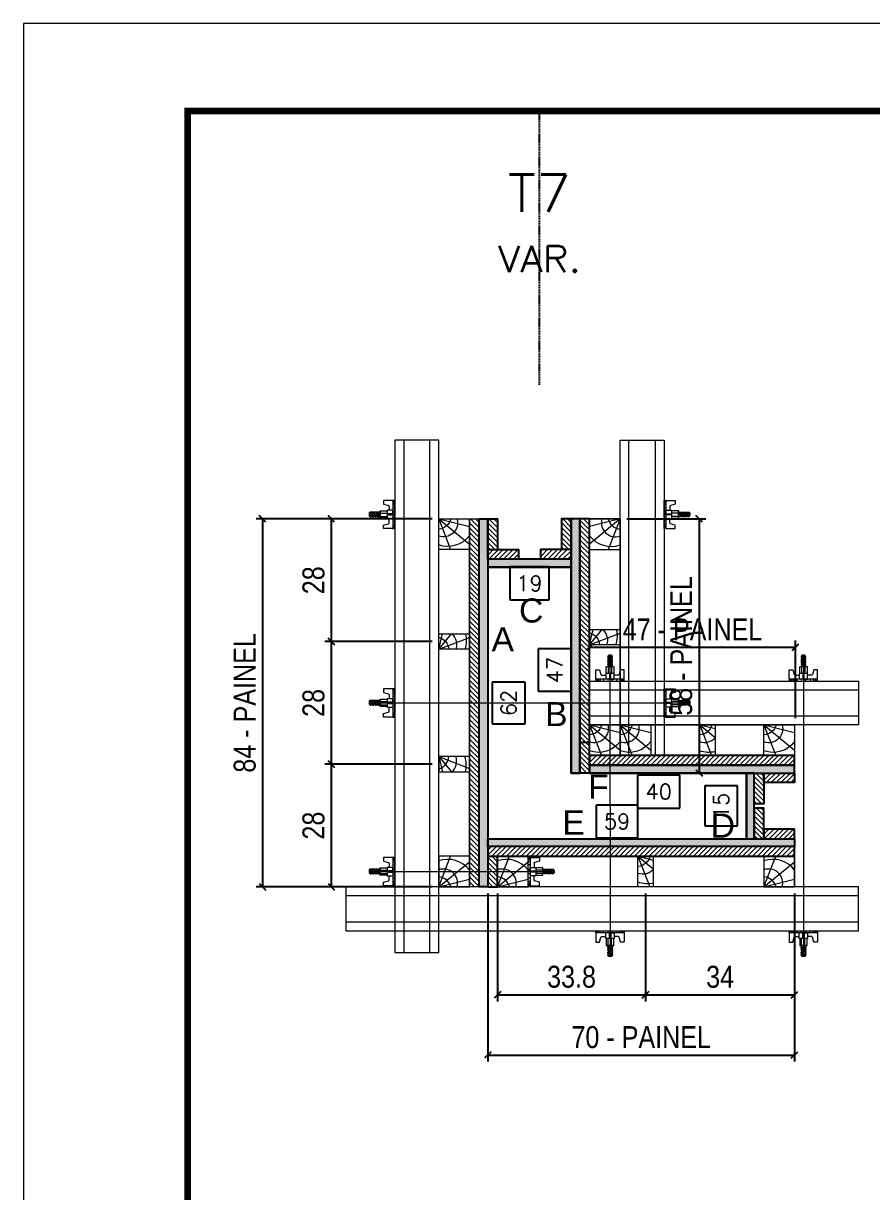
# Model space of a CAD drawing. Extents: x 14400 to 27878, y -21631 to 6985.
# Drawn here: x 15998 to 16386, y -8481 to -7947 of the extents above; entities that cross this region are included whole.
import ezdxf
from ezdxf.enums import TextEntityAlignment as Align

# ---------------------------------------------------------------- set-up
doc = ezdxf.new("R2010")
doc.units = 0
doc.linetypes.add('DASHED', pattern=[0.75, 0.5, -0.25])
doc.linetypes.add('HIDDEN', pattern=[0.375, 0.25, -0.125])
for name, color, linetype in [('CHAPA', 1, 'Continuous'), ('COTA', 241, 'Continuous'), ('MEIO_PONT', 93, 'Continuous'), ('Painéis', 200, 'Continuous'), ('SARRAFO', 251, 'Continuous'), ('Texto de Titulo', 7, 'Continuous'), ('Texto Qtd Sarr', 242, 'Continuous'), ('TEXTO_GERAL', 7, 'Continuous')]:
    doc.layers.add(name, color=color, linetype=linetype)
for name, color, linetype, lineweight in [('Folhas', 255, 'Continuous', 9), ('Hachura', 251, 'Continuous', 9), ('Madeira', 126, 'Continuous', 18), ('Perfil Metálico', 224, 'Continuous', 18), ('SARRAFO DE PRESSAO', 251, 'DASHED', 9), ('Texto Seção', 7, 'Continuous', 15)]:
    doc.layers.add(name, color=color, linetype=linetype, lineweight=lineweight)
doc.styles.add('ARIAL', font='arial.ttf')
doc.styles.add('COTA TECNICA 2X', font='techl___.ttf', dxfattribs={"height": 10})
doc.styles.add('ROMANS', font='romans.shx')
doc.dimstyles.new('SECAO PILAR', dxfattribs={"dimtxt": 10, "dimasz": 3, "dimexe": 3, "dimexo": 3, "dimgap": 3, "dimtad": 1, "dimdec": 1, "dimlfac": 0.5, "dimzin": 12, "dimdsep": 46, "dimtxsty": 'COTA TECNICA 2X', "dimblk1": 'OBLIQUE', "dimblk2": 'OBLIQUE', "dimsah": 1, "dimcen": 0.9, "dimclrd": 256, "dimclre": 256, "dimclrt": 256, "dimadec": 1, "dimazin": 3, "dimtfac": 1, "dimtdec": 1, "dimtmove": 0, "dimatfit": 3, "dimfxl": 1, "dimtolj": 1, "dimtzin": 12, "dimarcsym": 0})
doc.dimstyles.new('SECÇÃO 2', dxfattribs={"dimtxt": 7, "dimasz": 6, "dimexe": 0.18, "dimexo": 2, "dimgap": -4, "dimtad": 3, "dimdec": 1, "dimlfac": 0.5, "dimzin": 12, "dimdsep": 46, "dimtxsty": 'ROMANS', "dimblk": 'ARCHTICK', "dimcen": 0.09, "dimse1": 1, "dimse2": 1, "dimsd1": 1, "dimsd2": 1, "dimclrd": 180, "dimclre": 5, "dimclrt": 1, "dimadec": 0, "dimazin": 3, "dimtfac": 1, "dimtdec": 1, "dimtofl": 0, "dimtmove": 0, "dimatfit": 3, "dimldrblk": 'ARCHTICK', "dimfxl": 1, "dimtolj": 1, "dimtzin": 0, "dimarcsym": 0})
pattern_1 = [(315, (39058.3248, -17455.7279), (1.12253202, 1.12253202), [])]
pattern_2 = [(45, (25619.8684, 14578.0321), (-1.12253202, 1.12253202), [])]
pattern_3 = [(225, (6902.9648, -31115.1842), (1.12253202, -1.12253202), [])]
pattern_4 = [(135, (-6858.4915, 922.1758), (-1.12253202, -1.12253202), [])]
pattern_5 = [(315, (39049.9248, -17455.7279), (1.12253202, 1.12253202), [])]

# ---------------------------------------------------------------- blocks, each defined once
blk = doc.blocks.new('9999999999')
at = {"layer": 'Folhas'}
blk.add_lwpolyline([(98138.98, 34190.21), (99623.98, 34190.21), (99623.98, 35240.21), (98138.98, 35240.21)], close=True, dxfattribs=at)
at = {"layer": 'Folhas', "color": 30, "const_width": 3}
blk.add_lwpolyline([(98213.98, 34230.21), (99583.98, 34230.21), (99583.98, 35200.21), (98213.98, 35200.21)], close=True, dxfattribs=at)
blk = doc.blocks.new('PONTALETE')
at = {"layer": 'Madeira'}
for q in [(2.71, 7), (7, 5.76), (7, 1.74)]:
    blk.add_line((0, 0), q, dxfattribs=at)
blk.add_lwpolyline([(0, 0), (7, 0), (7, 7), (0, 7)], close=True, dxfattribs=at)
for centre, radius, start, end in [((2.04, 0.06), 6.23, 37.2818, 109.0913), ((1.09, 0.9), 3.19, 343.603, 109.9847), ((-0.21, -0.78), 3.09, 14.6322, 86.0383)]:
    blk.add_arc(centre, radius, start, end, dxfattribs=at)
blk = doc.blocks.new('*D2546')
at = {"layer": 'COTA', "color": 180, "lineweight": -2, "transparency": 16777216}
for p, q in [((16227.4, -8247.48), (16212.4, -8247.48)), ((16212.4, -8247.48), (16212.4, -8266.48)), ((16227.4, -8266.48), (16227.4, -8247.48)), ((16212.4, -8266.48), (16227.4, -8266.48))]:
    blk.add_line(p, q, dxfattribs=at)
at = {"layer": 'Defpoints', "color": 0, "transparency": 16777216}
for p in [(16210.42, -8194.98), (16210.42, -8318.98), (16231.4, -8318.98)]:
    blk.add_point(p, dxfattribs=at)
at = {"layer": 'COTA', "color": 1, "transparency": 16777216, "insert": (16219.9, -8256.98), "char_height": 7, "attachment_point": 5, "rotation": 90, "style": 'ROMANS'}
blk.add_mtext('\\A1;62', dxfattribs=at)
blk = doc.blocks.new('_ArchTick')
at = {"color": 0, "linetype": 'ByBlock', "const_width": 0.15}
blk.add_lwpolyline([(-0.5, -0.5), (0.5, 0.5)], dxfattribs=at)
blk = doc.blocks.new('*D2547')
at = {"layer": 'COTA', "color": 180, "lineweight": -2, "transparency": 16777216}
for p, q in [((16278.92, -8303.58), (16259.92, -8303.58)), ((16259.92, -8303.58), (16259.92, -8318.58)), ((16278.92, -8318.58), (16278.92, -8303.58)), ((16259.92, -8318.58), (16278.92, -8318.58))]:
    blk.add_line(p, q, dxfattribs=at)
at = {"layer": 'Defpoints', "color": 0, "transparency": 16777216}
for p in [(16210.42, -8318.98), (16328.42, -8318.98), (16328.42, -8322.58)]:
    blk.add_point(p, dxfattribs=at)
at = {"layer": 'COTA', "color": 1, "transparency": 16777216, "insert": (16269.42, -8311.08), "char_height": 7, "attachment_point": 5, "style": 'ROMANS'}
blk.add_mtext('\\A1;59', dxfattribs=at)
blk = doc.blocks.new('*D2548')
at = {"layer": 'COTA', "color": 180, "lineweight": -2, "transparency": 16777216}
for p, q in [((16298.08, -8289.97), (16278.75, -8289.97)), ((16278.75, -8289.97), (16278.75, -8304.97)), ((16298.08, -8304.97), (16298.08, -8289.97)), ((16278.75, -8304.97), (16298.08, -8304.97))]:
    blk.add_line(p, q, dxfattribs=at)
at = {"layer": 'Defpoints', "color": 0, "transparency": 16777216}
for p in [(16248.42, -8288.98), (16328.42, -8288.98), (16328.42, -8308.97)]:
    blk.add_point(p, dxfattribs=at)
at = {"layer": 'COTA', "color": 1, "transparency": 16777216, "insert": (16288.42, -8297.47), "char_height": 7, "attachment_point": 5, "style": 'ROMANS'}
blk.add_mtext('\\A1;40', dxfattribs=at)
blk = doc.blocks.new('*D2549')
at = {"layer": 'COTA', "color": 180, "lineweight": -2, "transparency": 16777216}
for p, q in [((16248.42, -8232.31), (16233.42, -8232.31)), ((16233.42, -8232.31), (16233.42, -8251.65)), ((16248.42, -8251.65), (16248.42, -8232.31)), ((16233.42, -8251.65), (16248.42, -8251.65))]:
    blk.add_line(p, q, dxfattribs=at)
at = {"layer": 'Defpoints', "color": 0, "transparency": 16777216}
for p in [(16248.42, -8194.98), (16248.42, -8288.98), (16252.42, -8288.98)]:
    blk.add_point(p, dxfattribs=at)
at = {"layer": 'COTA', "color": 1, "transparency": 16777216, "insert": (16240.92, -8241.98), "char_height": 7, "attachment_point": 5, "rotation": 90, "style": 'ROMANS'}
blk.add_mtext('\\A1;47', dxfattribs=at)
blk = doc.blocks.new('*D2550')
at = {"layer": 'COTA', "color": 180, "lineweight": -2, "transparency": 16777216}
for p, q in [((16324.42, -8294.81), (16309.42, -8294.81)), ((16309.42, -8294.81), (16309.42, -8313.15)), ((16324.42, -8313.15), (16324.42, -8294.81)), ((16309.42, -8313.15), (16324.42, -8313.15))]:
    blk.add_line(p, q, dxfattribs=at)
at = {"layer": 'Defpoints', "color": 0, "transparency": 16777216}
for p in [(16328.42, -8288.98), (16328.42, -8288.98), (16328.42, -8318.98)]:
    blk.add_point(p, dxfattribs=at)
at = {"layer": 'COTA', "color": 1, "transparency": 16777216, "insert": (16316.92, -8303.98), "char_height": 7, "attachment_point": 5, "rotation": 90, "style": 'ROMANS'}
blk.add_mtext('\\A1;15', dxfattribs=at)
blk = doc.blocks.new('*D2551')
at = {"layer": 'COTA', "color": 180, "lineweight": -2, "transparency": 16777216}
for p, q in [((16238.42, -8194.9), (16220.42, -8194.9)), ((16220.42, -8194.9), (16220.42, -8209.9)), ((16238.42, -8209.9), (16238.42, -8194.9)), ((16220.42, -8209.9), (16238.42, -8209.9))]:
    blk.add_line(p, q, dxfattribs=at)
at = {"layer": 'Defpoints', "color": 0, "transparency": 16777216}
for p in [(16210.42, -8194.98), (16248.42, -8194.98), (16210.42, -8213.9)]:
    blk.add_point(p, dxfattribs=at)
at = {"layer": 'COTA', "color": 1, "transparency": 16777216, "insert": (16229.42, -8202.4), "char_height": 7, "attachment_point": 5, "style": 'ROMANS'}
blk.add_mtext('\\A1;19', dxfattribs=at)
blk = doc.blocks.new('C')
at = {"layer": 'Hachura', "color": 0}
for p, q in [((0, 3.22), (0, -3.22)), ((0.45, 3.22), (0, 3.22)), ((0.46, 3.16), (0, 3.16)), ((0.46, 3.05), (0, 3.05)), ((0.46, 2.88), (0, 2.88)), ((0, 2.75), (0, -1.16)), ((0.45, -3.23), (0.45, 3.22)), ((0.45, 3.22), (2.58, 3.22)), ((2.58, 3.22), (2.58, 2.39)), ((0.46, 2.65), (0, 2.65)), ((0.46, 2.23), (0, 2.23)), ((0.46, 1.51), (0, 1.51)), ((0.39, 0.49), (0.17, 0.49)), ((1.74, 0.97), (0.45, 0.97)), ((1.45, 0.1), (0.45, 0.1)), ((1.35, 1.94), (1.35, 0.96)), ((2.58, 2.39), (1.47, 2.09)), ((1.74, -0.97), (1.74, 0.97)), ((1.74, 0.97), (1.74, 0.84)), ((1.74, 0.97), (1.74, 0.84)), ((1.74, 0.84), (3.35, 0.84)), ((3.35, 0.45), (1.74, 0.45)), ((3.32, 0.84), (3.32, -0.84)), ((3.35, 0.84), (3.35, -0.84)), ((3.68, 0.45), (3.35, 0.45)), ((3.84, -0.52), (3.35, 0.45)), ((3.35, 0.06), (3.67, -0.57)), ((3.68, 0.45), (4.16, -0.52)), ((3.72, 0.5), (4.25, -0.57)), ((4.37, -0.55), (3.83, 0.53)), ((4.15, 0.45), (3.93, 0.45)), ((4.42, -0.52), (3.93, 0.45)), ((4.15, 0.45), (4.26, 0.45)), ((4.26, 0.45), (4.74, -0.52)), ((4.3, 0.5), (4.83, -0.57)), ((4.95, -0.55), (4.41, 0.53)), ((4.51, 0.45), (4.84, 0.45)), ((5, -0.52), (4.51, 0.45)), ((4.84, 0.45), (5.32, -0.52)), ((4.88, 0.5), (5.41, -0.57)), ((5.53, -0.55), (4.99, 0.53)), ((5.58, -0.52), (5.09, 0.45)), ((5.42, 0.45), (5.09, 0.45)), ((5.58, -0.52), (5.09, 0.45)), ((5.42, 0.45), (5.74, -0.19)), ((5.46, 0.5), (5.74, -0.07)), ((5.74, 0.19), (5.57, 0.53)), ((5.74, 0.32), (5.68, 0.45)), ((5.68, 0.45), (5.74, 0.45)), ((5.74, 0.45), (5.9, 0.29)), ((5.74, 0.45), (5.74, -0.52)), ((5.9, -0.36), (5.9, 0.29)), ((0.45, 0), (0, 0)), ((0.46, -1.52), (0, -1.52)), ((0.46, -2.23), (0, -2.23)), ((0.46, -2.65), (0, -2.65)), ((0.08, -0.48), (0.29, -0.48)), ((0.29, -0.48), (0.4, -0.48)), ((0.45, 0), (0.45, -0.97)), ((0.45, -0.16), (1.45, -0.16)), ((0.45, -0.65), (0.45, -0.32)), ((0.45, -3.23), (0.45, -0.65)), ((0.45, -0.97), (1.74, -0.97)), ((1.35, -1.94), (1.35, -0.97)), ((2.58, -2.39), (1.47, -2.1)), ((3.35, -0.32), (1.74, -0.32)), ((3.35, -0.84), (1.74, -0.84)), ((2.58, -3.23), (2.58, -2.39)), ((3.35, -0.07), (3.58, -0.52)), ((3.35, -0.52), (3.58, -0.52)), ((3.84, -0.52), (4.16, -0.52)), ((4.42, -0.52), (4.74, -0.52)), ((4.63, -0.52), (4.74, -0.52)), ((5, -0.52), (5.32, -0.52)), ((5.58, -0.52), (5.74, -0.52)), ((5.74, -0.52), (5.9, -0.36)), ((5.74, -0.52), (5.74, -0.52)), ((0.46, -2.88), (0, -2.88)), ((0.46, -3.05), (0, -3.05)), ((0.46, -3.16), (0, -3.16)), ((0, -3.22), (2.57, -3.22))]:
    blk.add_line(p, q, dxfattribs=at)
for centre, radius, start, end in [((1.52, 1.94), 0.161, 104.7436, 180), ((1.44, -0.03), 0.129, 272.695, 87.305), ((3.81, 0.39), 0.143, 25.5688, 154.4312), ((4.39, 0.39), 0.143, 25.5688, 154.4312), ((4.97, 0.39), 0.143, 25.5688, 154.4312), ((5.55, 0.39), 0.143, 25.5688, 154.4312), ((0.17, -0.37), 0.174, 221.744, 317.8592), ((1.52, -1.94), 0.161, 180, 255.2564), ((3.71, -0.4), 0.174, 222.1408, 318.256), ((4.29, -0.4), 0.174, 222.1408, 318.256), ((4.87, -0.4), 0.174, 222.1408, 318.256), ((5.45, -0.4), 0.174, 222.1408, 318.256), ((5.61, -0.4), 0.174, 317.8592, 318.256)]:
    blk.add_arc(centre, radius, start, end, dxfattribs=at)
blk = doc.blocks.new('titulo1')
at = {"layer": 'Defpoints', "color": 252, "linetype": 'HIDDEN', "ltscale": 2}
blk.add_line((0, 0), (0, 125), dxfattribs=at)
at = {"layer": 'Defpoints', "style": 'ROMANS', "oblique": 15}
blk.add_attdef('FOLHA', text='', height=10, dxfattribs=at).set_placement((0, 15.58), align=Align.MIDDLE_CENTER)
at = {"layer": 'Texto Qtd Sarr', "color": 3, "style": 'ROMANS', "oblique": 15}
for tag, height, p in [('TITULO', 17, (0, 71.45)), ('SEÇÃO', 12, (0, 41.55))]:
    blk.add_attdef(tag, text='', height=height, dxfattribs=at).set_placement(p, align=Align.MIDDLE_CENTER)
blk = doc.blocks.new('_Oblique')
at = {"color": 0, "linetype": 'ByBlock', "lineweight": -2}
blk.add_line((-0.5, -0.5), (0.5, 0.5), dxfattribs=at)
blk = doc.blocks.new('*D2552')
at = {"layer": 'COTA', "lineweight": -2, "transparency": 16777216}
for p, q in [((16185.02, -8172.98), (16104.62, -8172.98)), ((16107.62, -8172.98), (16107.62, -8340.98)), ((16185.02, -8340.98), (16104.62, -8340.98))]:
    blk.add_line(p, q, dxfattribs=at)
at = {"layer": 'Defpoints', "color": 0, "transparency": 16777216}
for p in [(16188.02, -8172.98), (16107.62, -8340.98), (16188.02, -8340.98)]:
    blk.add_point(p, dxfattribs=at)
at = {"layer": 'COTA', "lineweight": -2, "transparency": 16777216, "xscale": 3, "yscale": 3, "zscale": 3}
for p, rotation in [((16107.62, -8172.98), 90), ((16107.62, -8340.98), 270)]:
    blk.add_blockref('_Oblique', p, dxfattribs=dict(at, rotation=rotation))
at = {"layer": 'COTA', "transparency": 16777216, "insert": (16099.52, -8256.98), "char_height": 10, "attachment_point": 5, "rotation": 90, "style": 'COTA TECNICA 2X'}
blk.add_mtext('\\A1;84 - PAINEL', dxfattribs=at)
blk = doc.blocks.new('*D2553')
at = {"layer": 'COTA', "lineweight": -2, "transparency": 16777216}
for p, q in [((16210.42, -8343.98), (16210.42, -8420.72)), ((16350.42, -8343.98), (16350.42, -8420.72)), ((16210.42, -8417.72), (16350.42, -8417.72))]:
    blk.add_line(p, q, dxfattribs=at)
at = {"layer": 'Defpoints', "color": 0, "transparency": 16777216}
for p in [(16210.42, -8340.98), (16350.42, -8340.98), (16350.42, -8417.72)]:
    blk.add_point(p, dxfattribs=at)
at = {"layer": 'COTA', "lineweight": -2, "transparency": 16777216, "xscale": 3, "yscale": 3, "zscale": 3, "rotation": 180}
blk.add_blockref('_Oblique', (16210.42, -8417.72), dxfattribs=at)
at = {"layer": 'COTA', "lineweight": -2, "transparency": 16777216, "xscale": 3, "yscale": 3, "zscale": 3}
blk.add_blockref('_Oblique', (16350.42, -8417.72), dxfattribs=at)
at = {"layer": 'COTA', "transparency": 16777216, "insert": (16280.42, -8409.61), "char_height": 10, "attachment_point": 5, "style": 'COTA TECNICA 2X'}
blk.add_mtext('\\A1;70 - PAINEL', dxfattribs=at)
blk = doc.blocks.new('*D2554')
at = {"layer": 'COTA', "lineweight": -2, "transparency": 16777216}
for p, q in [((16273.82, -8172.98), (16309.83, -8172.98)), ((16306.83, -8172.98), (16306.83, -8288.98)), ((16259.82, -8288.98), (16309.83, -8288.98))]:
    blk.add_line(p, q, dxfattribs=at)
at = {"layer": 'Defpoints', "color": 0, "transparency": 16777216}
for p in [(16270.82, -8172.98), (16256.82, -8288.98), (16306.83, -8288.98)]:
    blk.add_point(p, dxfattribs=at)
at = {"layer": 'COTA', "lineweight": -2, "transparency": 16777216, "xscale": 3, "yscale": 3, "zscale": 3}
for p, rotation in [((16306.83, -8172.98), 90), ((16306.83, -8288.98), 270)]:
    blk.add_blockref('_Oblique', p, dxfattribs=dict(at, rotation=rotation))
at = {"layer": 'COTA', "transparency": 16777216, "insert": (16298.7, -8230.98), "char_height": 10, "attachment_point": 5, "rotation": 90, "style": 'COTA TECNICA 2X'}
blk.add_mtext('\\A1;58 - PAINEL', dxfattribs=at)
blk = doc.blocks.new('*D2560')
at = {"layer": 'COTA', "lineweight": -2, "transparency": 16777216}
for p, q in [((16256.82, -8243.98), (16256.82, -8228.5)), ((16350.82, -8263.98), (16350.82, -8228.5)), ((16256.82, -8231.5), (16350.82, -8231.5))]:
    blk.add_line(p, q, dxfattribs=at)
at = {"layer": 'Defpoints', "color": 0, "transparency": 16777216}
for p in [(16350.82, -8231.5), (16256.82, -8246.98), (16350.82, -8266.98)]:
    blk.add_point(p, dxfattribs=at)
at = {"layer": 'COTA', "lineweight": -2, "transparency": 16777216, "xscale": 3, "yscale": 3, "zscale": 3, "rotation": 180}
blk.add_blockref('_Oblique', (16256.82, -8231.5), dxfattribs=at)
at = {"layer": 'COTA', "lineweight": -2, "transparency": 16777216, "xscale": 3, "yscale": 3, "zscale": 3}
blk.add_blockref('_Oblique', (16350.82, -8231.5), dxfattribs=at)
at = {"layer": 'COTA', "transparency": 16777216, "insert": (16303.82, -8223.43), "char_height": 10, "attachment_point": 5, "style": 'COTA TECNICA 2X'}
blk.add_mtext('\\A1;47 - PAINEL', dxfattribs=at)
blk = doc.blocks.new('MEIO PONTALETE')
at = {"layer": 'Madeira'}
for q in [(2.71, 7), (3.5, 2.88), (3.5, 0.87)]:
    blk.add_line((0, 0), q, dxfattribs=at)
blk.add_lwpolyline([(0, 0), (3.5, 0), (3.5, 7), (0, 7)], close=True, dxfattribs=at)
for centre, radius, start, end in [((2.04, 0.06), 6.23, 76.4499, 109.0913), ((1.09, 0.9), 3.19, 40.9063, 109.9847), ((-0.21, -0.78), 3.09, 14.6322, 86.0383)]:
    blk.add_arc(centre, radius, start, end, dxfattribs=at)
blk = doc.blocks.new('*D2559')
at = {"layer": 'COTA', "lineweight": -2, "transparency": 16777216}
for p, q in [((16185.02, -8172.98), (16135.98, -8172.98)), ((16138.98, -8172.98), (16138.98, -8228.98)), ((16185.02, -8228.98), (16135.98, -8228.98))]:
    blk.add_line(p, q, dxfattribs=at)
at = {"layer": 'Defpoints', "color": 0, "transparency": 16777216}
for p in [(16188.02, -8172.98), (16138.98, -8228.98), (16188.02, -8228.98)]:
    blk.add_point(p, dxfattribs=at)
at = {"layer": 'COTA', "lineweight": -2, "transparency": 16777216, "xscale": 3, "yscale": 3, "zscale": 3}
for p, rotation in [((16138.98, -8172.98), 90), ((16138.98, -8228.98), 270)]:
    blk.add_blockref('_Oblique', p, dxfattribs=dict(at, rotation=rotation))
at = {"layer": 'COTA', "transparency": 16777216, "insert": (16130.89, -8200.98), "char_height": 10, "attachment_point": 5, "rotation": 90, "style": 'COTA TECNICA 2X'}
blk.add_mtext('\\A1;28', dxfattribs=at)
blk = doc.blocks.new('*D2555')
at = {"layer": 'COTA', "lineweight": -2, "transparency": 16777216}
for p, q in [((16185.02, -8228.98), (16135.98, -8228.98)), ((16138.98, -8228.98), (16138.98, -8284.98)), ((16185.02, -8284.98), (16135.98, -8284.98))]:
    blk.add_line(p, q, dxfattribs=at)
at = {"layer": 'Defpoints', "color": 0, "transparency": 16777216}
for p in [(16188.02, -8228.98), (16138.98, -8284.98), (16188.02, -8284.98)]:
    blk.add_point(p, dxfattribs=at)
at = {"layer": 'COTA', "lineweight": -2, "transparency": 16777216, "xscale": 3, "yscale": 3, "zscale": 3}
for p, rotation in [((16138.98, -8228.98), 90), ((16138.98, -8284.98), 270)]:
    blk.add_blockref('_Oblique', p, dxfattribs=dict(at, rotation=rotation))
at = {"layer": 'COTA', "transparency": 16777216, "insert": (16130.89, -8256.98), "char_height": 10, "attachment_point": 5, "rotation": 90, "style": 'COTA TECNICA 2X'}
blk.add_mtext('\\A1;28', dxfattribs=at)
blk = doc.blocks.new('*D2556')
at = {"layer": 'COTA', "lineweight": -2, "transparency": 16777216}
for p, q in [((16185.02, -8284.98), (16135.98, -8284.98)), ((16138.98, -8284.98), (16138.98, -8340.98)), ((16165.02, -8340.98), (16135.98, -8340.98))]:
    blk.add_line(p, q, dxfattribs=at)
at = {"layer": 'Defpoints', "color": 0, "transparency": 16777216}
for p in [(16188.02, -8284.98), (16138.98, -8340.98), (16168.02, -8340.98)]:
    blk.add_point(p, dxfattribs=at)
at = {"layer": 'COTA', "lineweight": -2, "transparency": 16777216, "xscale": 3, "yscale": 3, "zscale": 3}
for p, rotation in [((16138.98, -8284.98), 90), ((16138.98, -8340.98), 270)]:
    blk.add_blockref('_Oblique', p, dxfattribs=dict(at, rotation=rotation))
at = {"layer": 'COTA', "transparency": 16777216, "insert": (16130.89, -8312.98), "char_height": 10, "attachment_point": 5, "rotation": 90, "style": 'COTA TECNICA 2X'}
blk.add_mtext('\\A1;28', dxfattribs=at)
blk = doc.blocks.new('*D2557')
at = {"layer": 'COTA', "lineweight": -2, "transparency": 16777216}
for p, q in [((16214.82, -8343.98), (16214.82, -8393.28)), ((16282.42, -8343.98), (16282.42, -8393.28)), ((16214.82, -8390.28), (16282.42, -8390.28))]:
    blk.add_line(p, q, dxfattribs=at)
at = {"layer": 'Defpoints', "color": 0, "transparency": 16777216}
for p in [(16214.82, -8340.98), (16282.42, -8340.98), (16282.42, -8390.28)]:
    blk.add_point(p, dxfattribs=at)
at = {"layer": 'COTA', "lineweight": -2, "transparency": 16777216, "xscale": 3, "yscale": 3, "zscale": 3, "rotation": 180}
blk.add_blockref('_Oblique', (16214.82, -8390.28), dxfattribs=at)
at = {"layer": 'COTA', "lineweight": -2, "transparency": 16777216, "xscale": 3, "yscale": 3, "zscale": 3}
blk.add_blockref('_Oblique', (16282.42, -8390.28), dxfattribs=at)
at = {"layer": 'COTA', "transparency": 16777216, "insert": (16248.62, -8382.04), "char_height": 10, "attachment_point": 5, "style": 'COTA TECNICA 2X'}
blk.add_mtext('\\A1;33.8', dxfattribs=at)
blk = doc.blocks.new('*D2558')
at = {"layer": 'COTA', "lineweight": -2, "transparency": 16777216}
for p, q in [((16282.42, -8343.98), (16282.42, -8393.28)), ((16350.42, -8343.98), (16350.42, -8393.28)), ((16282.42, -8390.28), (16350.42, -8390.28))]:
    blk.add_line(p, q, dxfattribs=at)
at = {"layer": 'Defpoints', "color": 0, "transparency": 16777216}
for p in [(16282.42, -8340.98), (16350.42, -8340.98), (16350.42, -8390.28)]:
    blk.add_point(p, dxfattribs=at)
at = {"layer": 'COTA', "lineweight": -2, "transparency": 16777216, "xscale": 3, "yscale": 3, "zscale": 3, "rotation": 180}
blk.add_blockref('_Oblique', (16282.42, -8390.28), dxfattribs=at)
at = {"layer": 'COTA', "lineweight": -2, "transparency": 16777216, "xscale": 3, "yscale": 3, "zscale": 3}
blk.add_blockref('_Oblique', (16350.42, -8390.28), dxfattribs=at)
at = {"layer": 'COTA', "transparency": 16777216, "insert": (16316.42, -8382.06), "char_height": 10, "attachment_point": 5, "style": 'COTA TECNICA 2X'}
blk.add_mtext('\\A1;34', dxfattribs=at)

msp = doc.modelspace()

# ---------------------------------------------------------------- hatches: boundary and pattern name
at = {"layer": 'Hachura'}
h = msp.add_hatch(dxfattribs=at)
h.set_pattern_fill('ANSI31', color=256, scale=0.5, angle=270, style=0)
h.set_pattern_definition(pattern_5)
h.paths.add_polyline_path([(16202.017, -8340.981), (16206.417, -8340.981), (16206.417, -8172.981), (16202.017, -8172.981)])
h = msp.add_hatch(color=256, dxfattribs=at)
h.dxf.hatch_style = 1
h.paths.add_polyline_path([(16210.417, -8340.981), (16206.417, -8340.981), (16206.417, -8172.981), (16210.417, -8172.981)])
h = msp.add_hatch(dxfattribs=at)
h.set_pattern_fill('ANSI31', color=256, scale=0.5, angle=270, style=0)
h.set_pattern_definition(pattern_1)
h.paths.add_polyline_path([(16210.417, -8186.981), (16214.817, -8186.981), (16214.817, -8172.981), (16210.417, -8172.981)])
h = msp.add_hatch(dxfattribs=at)
h.set_pattern_fill('ANSI31', color=256, scale=0.5, angle=270, style=0)
h.set_pattern_definition(pattern_1)
h.paths.add_polyline_path([(16248.417, -8186.981), (16244.017, -8186.981), (16244.017, -8172.981), (16248.417, -8172.981)])
h = msp.add_hatch(color=256, dxfattribs=at)
h.dxf.hatch_style = 1
h.paths.add_polyline_path([(16248.417, -8288.981), (16252.417, -8288.981), (16252.417, -8172.981), (16248.417, -8172.981)])
h = msp.add_hatch(dxfattribs=at)
h.set_pattern_fill('ANSI31', color=256, scale=0.5, angle=270, style=0)
h.set_pattern_definition(pattern_5)
h.paths.add_polyline_path([(16256.817, -8288.981), (16252.417, -8288.981), (16252.417, -8172.981), (16256.817, -8172.981)])
h = msp.add_hatch(dxfattribs=at)
h.set_pattern_fill('ANSI31', color=256, scale=0.5, angle=360, style=0)
h.set_pattern_definition(pattern_2)
h.paths.add_polyline_path([(16224.417, -8191.381), (16224.417, -8186.981), (16210.417, -8186.981), (16210.417, -8191.381)])
h = msp.add_hatch(dxfattribs=at)
h.set_pattern_fill('ANSI31', color=256, scale=0.5, angle=360, style=0)
h.set_pattern_definition(pattern_2)
h.paths.add_polyline_path([(16234.417, -8191.381), (16234.417, -8186.981), (16248.417, -8186.981), (16248.417, -8191.381)])
h = msp.add_hatch(color=256, dxfattribs=at)
h.dxf.hatch_style = 1
h.paths.add_polyline_path([(16210.417, -8191.381), (16210.417, -8194.981), (16248.417, -8194.981), (16248.417, -8191.381)])
h = msp.add_hatch(dxfattribs=at)
h.set_pattern_fill('ANSI31', color=256, scale=0.5, angle=180, style=0)
h.set_pattern_definition(pattern_3)
h.paths.add_polyline_path([(16256.817, -8285.381), (16256.817, -8280.981), (16350.417, -8280.981), (16350.417, -8285.381)])
h = msp.add_hatch(color=256, dxfattribs=at)
h.dxf.hatch_style = 1
h.paths.add_polyline_path([(16256.817, -8285.381), (16256.817, -8288.981), (16350.417, -8288.981), (16350.417, -8285.381)])
h = msp.add_hatch(color=256, dxfattribs=at)
h.dxf.hatch_style = 1
h.paths.add_polyline_path([(16332.017, -8288.981), (16328.417, -8288.981), (16328.417, -8318.981), (16332.017, -8318.981)])
h = msp.add_hatch(color=256, dxfattribs=at)
h.dxf.hatch_style = 1
h.paths.add_polyline_path([(16332.017, -8288.981), (16328.417, -8288.981), (16328.417, -8318.981), (16332.017, -8318.981)])
h = msp.add_hatch(dxfattribs=at)
h.set_pattern_fill('ANSI31', color=256, scale=0.5, angle=90, style=0)
h.set_pattern_definition(pattern_4)
h.paths.add_polyline_path([(16336.417, -8288.981), (16332.017, -8288.981), (16332.017, -8302.981), (16336.417, -8302.981)])
h = msp.add_hatch(dxfattribs=at)
h.set_pattern_fill('ANSI31', color=256, scale=0.5, angle=180, style=0)
h.set_pattern_definition(pattern_3)
h.paths.add_polyline_path([(16336.417, -8288.981), (16336.417, -8293.381), (16350.417, -8293.381), (16350.417, -8288.981)])
h = msp.add_hatch(dxfattribs=at)
h.set_pattern_fill('ANSI31', color=256, scale=0.5, angle=90, style=0)
h.set_pattern_definition(pattern_4)
h.paths.add_polyline_path([(16336.417, -8318.981), (16332.017, -8318.981), (16332.017, -8304.981), (16336.417, -8304.981)])
h = msp.add_hatch(dxfattribs=at)
h.set_pattern_fill('ANSI31', color=256, scale=0.5, angle=180, style=0)
h.set_pattern_definition(pattern_3)
h.paths.add_polyline_path([(16336.417, -8318.981), (16336.417, -8314.581), (16350.417, -8314.581), (16350.417, -8318.981)])
h = msp.add_hatch(color=256, dxfattribs=at)
h.dxf.hatch_style = 1
h.paths.add_polyline_path([(16210.417, -8322.581), (16210.417, -8318.981), (16350.417, -8318.981), (16350.417, -8322.581)])
h = msp.add_hatch(dxfattribs=at)
h.set_pattern_fill('ANSI31', color=256, scale=0.5, angle=360, style=0)
h.set_pattern_definition(pattern_2)
h.paths.add_polyline_path([(16350.417, -8322.581), (16350.417, -8326.981), (16210.417, -8326.981), (16210.417, -8322.581)])
h = msp.add_hatch(dxfattribs=at)
h.set_pattern_fill('ANSI31', color=256, scale=0.5, angle=270, style=0)
h.set_pattern_definition(pattern_1)
h.paths.add_polyline_path([(16210.417, -8326.981), (16214.817, -8326.981), (16214.817, -8340.981), (16210.417, -8340.981)])

# ---------------------------------------------------------------- linework, layer by layer
at = {"layer": 'CHAPA'}
for points in [[(16210.417, -8340.981), (16206.417, -8340.981), (16206.417, -8172.981), (16210.417, -8172.981)], [(16248.417, -8288.981), (16252.417, -8288.981), (16252.417, -8172.981), (16248.417, -8172.981)], [(16332.017, -8288.981), (16328.417, -8288.981), (16328.417, -8318.981), (16332.017, -8318.981)], [(16332.017, -8288.981), (16328.417, -8288.981), (16328.417, -8318.981), (16332.017, -8318.981)]]:
    msp.add_lwpolyline(points, close=True, dxfattribs=at)
for points in [[(16210.417, -8191.381), (16210.417, -8194.981), (16248.417, -8194.981), (16248.417, -8191.381), (16210.417, -8191.381)], [(16256.817, -8285.381), (16256.817, -8288.981), (16350.417, -8288.981), (16350.417, -8285.381), (16256.817, -8285.381)], [(16210.417, -8322.581), (16210.417, -8318.981), (16350.417, -8318.981), (16350.417, -8322.581), (16210.417, -8322.581)]]:
    msp.add_lwpolyline(points, dxfattribs=at)
at = {"layer": 'Hachura'}
for p, q in [((16266.164, -8236.18), (16266.171, -8372.781)), ((16354.41, -8236.18), (16354.417, -8372.781)), ((16157.217, -8256.981), (16302.618, -8256.974)), ((16157.217, -8333.981), (16240.618, -8333.977))]:
    msp.add_line(p, q, dxfattribs=at)
msp.add_lwpolyline([(16202.017, -8340.981), (16202.017, -8172.981), (16206.417, -8172.981), (16206.417, -8340.981)], close=True, dxfattribs=at)
at = {"layer": 'Madeira'}
for points in [[(16188.017, -8172.981), (16202.017, -8172.981), (16202.017, -8340.981), (16188.017, -8340.981)], [(16256.817, -8172.981), (16270.817, -8172.981), (16270.817, -8280.981), (16256.817, -8280.981)], [(16350.417, -8266.981), (16350.417, -8280.981), (16270.817, -8280.981), (16270.817, -8266.981)], [(16350.417, -8326.981), (16350.417, -8340.981), (16214.817, -8340.981), (16214.817, -8326.981)]]:
    msp.add_lwpolyline(points, close=True, dxfattribs=at)
at = {"layer": 'Painéis'}
msp.add_lwpolyline([(16328.417, -8288.981), (16248.417, -8288.981), (16248.417, -8194.981), (16210.417, -8194.981), (16210.417, -8318.981), (16328.417, -8318.981), (16328.417, -8288.981)], dxfattribs=at)
at = {"layer": 'Perfil Metálico'}
for points in [[(16168.017, -8370.981), (16188.017, -8370.981), (16188.017, -8136.981), (16168.017, -8136.981)], [(16184.017, -8136.981), (16172.017, -8136.981), (16172.017, -8370.981), (16184.017, -8370.981)], [(16290.817, -8280.981), (16270.817, -8280.981), (16270.817, -8136.981), (16290.817, -8136.981)], [(16274.817, -8136.981), (16286.817, -8136.981), (16286.817, -8280.981), (16274.817, -8280.981)], [(16379.562, -8246.981), (16379.562, -8266.981), (16256.817, -8266.981), (16256.817, -8246.981)], [(16256.817, -8262.981), (16256.817, -8250.981), (16379.562, -8250.981), (16379.562, -8262.981)], [(16379.562, -8360.981), (16379.562, -8340.981), (16145.562, -8340.981), (16145.562, -8360.981)], [(16145.562, -8344.981), (16145.562, -8356.981), (16379.562, -8356.981), (16379.562, -8344.981)]]:
    msp.add_lwpolyline(points, close=True, dxfattribs=at)
at = {"layer": 'SARRAFO'}
msp.add_line((16256.817, -8274.981), (16252.417, -8274.981), dxfattribs=at)
for points in [[(16210.417, -8186.981), (16210.417, -8172.981), (16214.817, -8172.981), (16214.817, -8186.981)], [(16248.417, -8186.981), (16248.417, -8172.981), (16244.017, -8172.981), (16244.017, -8186.981)], [(16256.817, -8288.981), (16256.817, -8172.981), (16252.417, -8172.981), (16252.417, -8288.981)], [(16210.417, -8191.381), (16210.417, -8186.981), (16224.417, -8186.981), (16224.417, -8191.381)], [(16248.417, -8191.381), (16248.417, -8186.981), (16234.417, -8186.981), (16234.417, -8191.381)], [(16210.417, -8322.581), (16210.417, -8326.981), (16350.417, -8326.981), (16350.417, -8322.581)], [(16210.417, -8326.981), (16210.417, -8340.981), (16214.817, -8340.981), (16214.817, -8326.981)]]:
    msp.add_lwpolyline(points, dxfattribs=at)
for points in [[(16350.417, -8280.981), (16256.817, -8280.981), (16256.817, -8285.381), (16350.417, -8285.381)], [(16332.017, -8302.981), (16332.017, -8288.981), (16336.417, -8288.981), (16336.417, -8302.981)], [(16350.417, -8293.381), (16336.417, -8293.381), (16336.417, -8288.981), (16350.417, -8288.981)], [(16332.017, -8304.981), (16332.017, -8318.981), (16336.417, -8318.981), (16336.417, -8304.981)], [(16350.417, -8314.581), (16336.417, -8314.581), (16336.417, -8318.981), (16350.417, -8318.981)]]:
    msp.add_lwpolyline(points, close=True, dxfattribs=at)

# ---------------------------------------------------------------- block references
at = {"layer": 'Hachura', "linetype": 'Continuous', "yscale": 2, "zscale": 2}
for p, xscale, rotation in [((16168.017, -8170.98), 2, 180), ((16290.817, -8170.98), -2, 180), ((16266.164, -8246.981), 2, 90.00000000000001), ((16354.41, -8246.981), 2, 90.00000000000001), ((16168.017, -8256.981), 2, 180), ((16290.817, -8256.981), -2, 180), ((16168.017, -8333.981), 2, 180), ((16228.817, -8333.981), -2, 180), ((16266.164, -8360.981), -2, 90), ((16354.41, -8360.981), -2, 90)]:
    msp.add_blockref('C', p, dxfattribs=dict(at, xscale=xscale, rotation=rotation))
at = {"layer": 'MEIO_PONT'}
for name, p, xscale, yscale, zscale, rotation in [('PONTALETE', (16188.017, -8172.981), -2, 2, 2, 180), ('PONTALETE', (16270.817, -8172.981), 2, 2, 2, 180), ('MEIO PONTALETE', (16188.017, -8232.481), -1.999999997962732, 1.999999997962732, 1.999999997962732, 270), ('MEIO PONTALETE', (16256.817, -8230.481), -1.999999997962732, 1.999999997962732, 1.999999997962732, 270), ('PONTALETE', (16256.817, -8266.981), -2, 2, 2, 180), ('PONTALETE', (16270.817, -8266.981), -2, 2, 2, 180), ('MEIO PONTALETE', (16307.117, -8266.981), -1.999999997962732, 1.999999997962732, 1.999999997962732, 180), ('PONTALETE', (16336.417, -8266.981), -2, 2, 2, 180), ('MEIO PONTALETE', (16188.017, -8281.481), 1.999999997962732, 1.999999997962732, 1.999999997962732, 270), ('MEIO PONTALETE', (16278.917, -8326.981), -1.999999997962732, 1.999999997962732, 1.999999997962732, 180)]:
    msp.add_blockref(name, p, dxfattribs=dict(at, xscale=xscale, yscale=yscale, zscale=zscale, rotation=rotation))
at = {"layer": 'MEIO_PONT', "xscale": 2, "yscale": 2, "zscale": 2}
for p in [(16188.017, -8340.981), (16214.817, -8340.981), (16336.417, -8340.981)]:
    msp.add_blockref('PONTALETE', p, dxfattribs=at)
at = {"layer": 'SARRAFO DE PRESSAO', "color": 6, "linetype": 'ByBlock'}
msp.add_blockref('9999999999', (-82140.511, -43186.954), dxfattribs=at)
at = {"layer": 'Texto Seção'}
ref = msp.add_blockref('titulo1', (16233.976, -8111.749), dxfattribs=at)
ref.add_attrib('TITULO', 'T7', dxfattribs={"layer": 'Texto de Titulo', "color": 7, "height": 17, "style": 'ROMANS', "width": 1.1}).set_placement((16233.976, -8024.249), align=Align.MIDDLE_CENTER)
ref.add_attrib('SEÇÃO', 'VAR.', dxfattribs={"layer": 'Texto de Titulo', "color": 7, "height": 12, "style": 'ROMANS', "width": 1.1}).set_placement((16233.976, -8054.249), align=Align.MIDDLE_CENTER)

# ---------------------------------------------------------------- texts
at = {"layer": 'TEXTO_GERAL', "style": 'ARIAL'}
for s, p in [('C', (16230.209, -8214.772)), ('A', (16217.233, -8227.932)), ('B', (16241.667, -8262.072)), ('F', (16260.933, -8295.243)), ('E', (16249.566, -8311.549)), ('D', (16317.688, -8312.964))]:
    msp.add_text(s, height=11, dxfattribs=at).set_placement(p, align=Align.MIDDLE_CENTER)

# ---------------------------------------------------------------- dimensions: what is measured, and where the dimension line sits
at = {"layer": 'COTA'}
for base, p1, p2, picture, middle in [((16107.617, -8340.981), (16188.017, -8172.981), (16188.017, -8340.981), '*D2552', (16099.522, -8256.981)), ((16306.827, -8288.981), (16270.817, -8172.981), (16256.817, -8288.981), '*D2554', (16298.696, -8230.981))]:
    dim = msp.add_linear_dim(base=base, p1=p1, p2=p2, angle=270, text='<> - PAINEL', dimstyle='SECAO PILAR', dxfattribs=at)
    dim.commit()
    dim.dimension.update_dxf_attribs({"geometry": picture, "text_midpoint": middle})
for base, p1, p2, picture, middle in [((16138.981, -8228.981), (16188.017, -8172.981), (16188.017, -8228.981), '*D2559', (16130.886, -8200.981)), ((16138.981, -8284.981), (16188.017, -8228.981), (16188.017, -8284.981), '*D2555', (16130.886, -8256.981))]:
    dim = msp.add_linear_dim(base=base, p1=p1, p2=p2, angle=270, dimstyle='SECAO PILAR', dxfattribs=at)
    dim.commit()
    dim.dimension.update_dxf_attribs({"geometry": picture, "text_midpoint": middle})
for base, p1, p2, dimstyle, picture, middle in [((16210.417, -8213.899), (16248.417, -8194.981), (16210.417, -8194.981), 'SECÇÃO 2', '*D2551', (16229.417, -8202.399)), ((16282.417, -8390.278), (16214.817, -8340.981), (16282.417, -8340.981), 'SECAO PILAR', '*D2557', (16248.617, -8382.037)), ((16350.417, -8390.278), (16282.417, -8340.981), (16350.417, -8340.981), 'SECAO PILAR', '*D2558', (16316.417, -8382.059))]:
    dim = msp.add_linear_dim(base=base, p1=p1, p2=p2, dimstyle=dimstyle, dxfattribs=at)
    dim.commit()
    dim.dimension.update_dxf_attribs({"geometry": picture, "text_midpoint": middle})
for base, p1, p2, picture, middle in [((16231.401, -8318.981), (16210.417, -8194.981), (16210.417, -8318.981), '*D2546', (16231.401, -8256.981)), ((16252.417, -8288.981), (16248.417, -8194.981), (16248.417, -8288.981), '*D2549', (16252.417, -8241.981)), ((16328.417, -8288.981), (16328.417, -8318.981), (16328.417, -8288.981), '*D2550', (16328.417, -8303.981))]:
    dim = msp.add_linear_dim(base=base, p1=p1, p2=p2, angle=270, dimstyle='SECÇÃO 2', dxfattribs=at)
    dim.commit()
    dim.dimension.update_dxf_attribs({"geometry": picture, "text_midpoint": middle, "dimtype": 160})
for base, p1, p2, picture, middle in [((16350.817, -8231.499), (16256.817, -8246.981), (16350.817, -8266.981), '*D2560', (16303.817, -8223.426)), ((16350.417, -8417.716), (16210.417, -8340.981), (16350.417, -8340.981), '*D2553', (16280.417, -8409.614))]:
    dim = msp.add_linear_dim(base=base, p1=p1, p2=p2, text='<> - PAINEL', dimstyle='SECAO PILAR', dxfattribs=at)
    dim.commit()
    dim.dimension.update_dxf_attribs({"geometry": picture, "text_midpoint": middle})
dim = msp.add_linear_dim(base=(16138.981, -8340.981), p1=(16188.017, -8284.981), p2=(16168.017, -8340.981), angle=270, dimstyle='SECAO PILAR', override={"dimtmove": 1}, dxfattribs=at)
dim.commit()
dim.dimension.update_dxf_attribs({"geometry": '*D2556', "text_midpoint": (16130.886, -8312.981)})
for base, p1, p2, picture, middle in [((16328.417, -8308.973), (16248.417, -8288.981), (16328.417, -8288.981), '*D2548', (16288.417, -8308.973)), ((16328.417, -8322.581), (16210.417, -8318.981), (16328.417, -8318.981), '*D2547', (16269.417, -8322.581))]:
    dim = msp.add_linear_dim(base=base, p1=p1, p2=p2, dimstyle='SECÇÃO 2', dxfattribs=at)
    dim.commit()
    dim.dimension.update_dxf_attribs({"geometry": picture, "text_midpoint": middle, "dimtype": 160})

doc.saveas('drawing.dxf')
